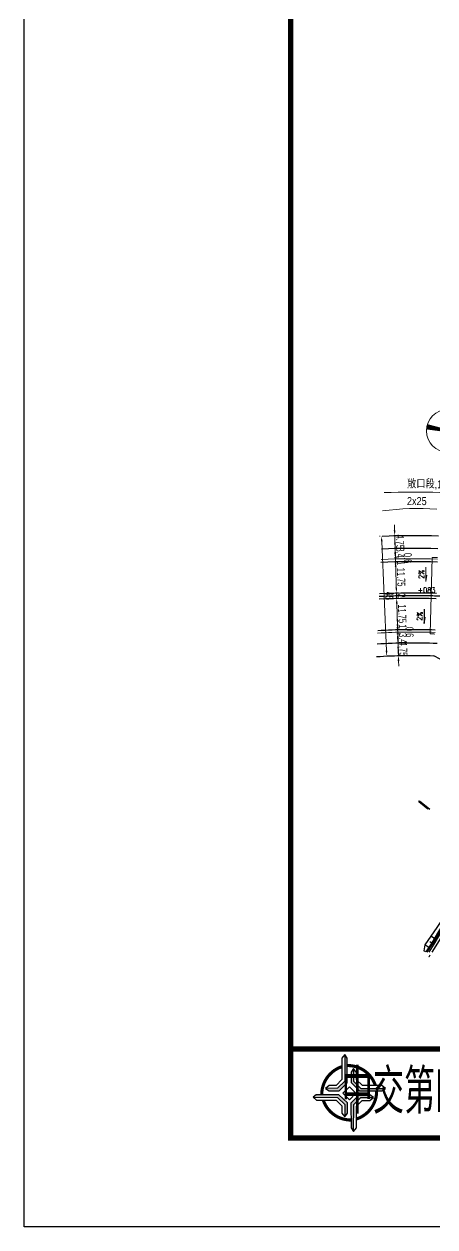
# Model space of a CAD drawing. Extents: x 141823 to 183823, y -39186 to 56515.
# Drawn here: x 141823 to 146450, y -7504 to 6027 of the extents above; entities that cross this region are included whole.
import ezdxf
from ezdxf.enums import TextEntityAlignment as Align

# ---------------------------------------------------------------- set-up
doc = ezdxf.new("R2010")
doc.units = 0
doc.header["$LTSCALE"] = 1000
doc.header["$MEASUREMENT"] = 0
doc.linetypes.add('ACAD_ISO04W100', pattern=[30, 24, -3, 0, -3])
for name, color, linetype in [('0-段落划分', 2, 'Continuous'), ('HIDE_B', 7, 'Continuous'), ('LMBG-数据', 7, 'Continuous'), ('zhix', 5, 'ACAD_ISO04W100'), ('分隔带', 3, 'Continuous'), ('图框', 7, 'Continuous'), ('指北针', 7, 'Continuous'), ('路基边线', 1, 'Continuous'), ('路面边线', 7, 'Continuous')]:
    doc.layers.add(name, color=color, linetype=linetype)
for name, color, linetype, lineweight in [('DIM_SYMB', 3, 'Continuous', 15), ('标注', 4, 'Continuous', 15), ('隧道', 6, 'Continuous', 5)]:
    doc.layers.add(name, color=color, linetype=linetype, lineweight=lineweight)
doc.styles.add('GTF_XW', font='simplex1.shx', dxfattribs={"width": 0.7, "bigfont": 'hztxt.shx'})
doc.styles.get("Standard").update_dxf_attribs({"font": 'hztxt_e.shx', "width": 0.7, "bigfont": 'hztxt.shx'})
doc.dimstyles.get("Standard").update_dxf_attribs({"dimscale": 100, "dimtxt": 3.5, "dimasz": 1, "dimexe": 2.5, "dimexo": 3, "dimgap": 1.5, "dimtad": 1, "dimdec": 0, "dimzin": 0, "dimdsep": 46, "dimtxsty": 'Standard', "dimblk": 'ARCHTICK', "dimcen": 0.09, "dimadec": 0, "dimazin": 0, "dimtfac": 1, "dimtdec": 0, "dimtix": 1, "dimtmove": 2, "dimatfit": 3, "dimldrblk": 'ARCHTICK', "dimfxl": 0, "dimtolj": 1, "dimtzin": 0, "dimarcsym": 0})

# ---------------------------------------------------------------- blocks, each defined once
blk = doc.blocks.new('tb')
at = {"lineweight": -3}
h = blk.add_hatch(color=256, dxfattribs=at)
h.paths.add_polyline_path([(-1.23, -0.13), (-3.78, -0.14), (-4.14, -0.41), (-1.4, -0.44), (-0.56, -1.24), (-0.54, -2.62), (-0.27, -2.2), (-0.26, -1.06)])
h.paths.add_polyline_path([(0.13, -1.08), (0.14, -3.86), (0.41, -4.26), (0.44, -1.24), (1.25, -0.43), (2.66, -0.43), (2.26, -0.16), (1.07, -0.15)])
h.paths.add_polyline_path([(1.08, 0.3), (3.62, 0.3), (4.02, 0.56), (1.25, 0.57), (0.43, 1.39), (0.43, 2.8), (0.16, 2.41), (0.15, 1.24)])
h.paths.add_polyline_path([(-0.28, 1.21), (-0.28, 3.99), (-0.56, 4.39), (-0.57, 1.41), (-1.38, 0.6), (-2.74, 0.56), (-2.33, 0.3), (-1.2, 0.29)])
for p, q in [((-0.56, 4.39), (-0.57, 1.41)), ((0.43, 2.8), (0.43, 1.39)), ((-0.57, 1.41), (-1.38, 0.6)), ((0.43, 1.39), (1.25, 0.57)), ((-1.38, 0.6), (-2.74, 0.56)), ((1.25, 0.57), (4.02, 0.56)), ((-4.14, -0.41), (-1.4, -0.44)), ((-1.4, -0.44), (-0.56, -1.24)), ((-0.56, -1.24), (-0.54, -2.62)), ((0.41, -4.26), (0.44, -1.24)), ((0.44, -1.24), (1.25, -0.43)), ((1.25, -0.43), (2.66, -0.43))]:
    blk.add_line(p, q, dxfattribs=at)
at = {"lineweight": -3, "flags": 128}
for points in [[(-0.9, 3.99), (-0.9, 1.58), (-1.53, 0.91), (-2.34, 0.91), (-2.74, 0.56), (-2.33, 0.3), (-1.2, 0.29), (-0.28, 1.21), (-0.28, 3.99), (-0.56, 4.39)], [(3.62, 0.92), (1.43, 0.92), (0.77, 1.54), (0.77, 2.38), (0.43, 2.8), (0.16, 2.41), (0.15, 1.24), (1.08, 0.3), (3.62, 0.3), (4.02, 0.56)], [(-0.04, 0.77), (0.68, 0.04), (-0.04, -0.69), (-0.77, 0.05)], [(-3.73, -0.76), (-1.54, -0.76), (-0.89, -1.39), (-0.89, -2.21), (-0.54, -2.62), (-0.27, -2.2), (-0.26, -1.06), (-1.23, -0.13), (-3.78, -0.14), (-4.14, -0.41)], [(0.75, -3.85), (0.75, -1.43), (1.4, -0.78), (2.26, -0.78), (2.66, -0.43), (2.26, -0.16), (1.07, -0.15), (0.13, -1.08), (0.14, -3.86), (0.41, -4.26)]]:
    blk.add_lwpolyline(points, close=True, dxfattribs=at)
at = {"lineweight": -3, "const_width": 0.35, "flags": 128}
for points in [[(-0.9, 3.02, 0.324167), (-3.16, -0.14)], [(2.88, 0.92, 0.324403), (-0.24, 3.15)], [(0.75, -2.86, 0.325418), (3.02, 0.26)], [(-2.98, -0.76, 0.322976), (0.14, -2.98)]]:
    blk.add_lwpolyline(points, format="xyb", dxfattribs=at)
blk = doc.blocks.new('LMBG.RZHP..11主线正向')
at = {"layer": 'LMBG-数据', "style": 'GTF_XW', "width": 0.85}
blk.add_attdef('ZRZH', (0.2, -0.2), '', height=0.4, rotation=270, dxfattribs=at)
blk = doc.blocks.new('LMBG.ZXUP..11主线正向')
at = {"layer": 'LMBG-数据', "lineweight": -2}
blk.add_lwpolyline([(-0.54, 0.8), (0.54, 0.8), (0.053, 0.886)], dxfattribs=at)
at = {"layer": 'LMBG-数据', "lineweight": -2, "style": 'GTF_XW', "width": 0.85}
for tag, p in [('ZXCDKD', (0, 1.206)), ('ZXCDPD', (0, 0.468))]:
    blk.add_attdef(tag, text='', height=0.4, rotation=180, dxfattribs=at).set_placement(p, align=Align.MIDDLE)
blk = doc.blocks.new('LMBG.YXDP..11主线正向')
at = {"layer": 'LMBG-数据', "color": 0, "linetype": 'ByBlock', "lineweight": -2}
blk.add_lwpolyline([(-0.541, 0.683), (0.539, 0.683), (0.052, 0.768)], dxfattribs=at)
at = {"layer": 'LMBG-数据', "color": 0, "linetype": 'ByBlock', "lineweight": -2, "style": 'GTF_XW', "width": 0.85}
for tag, p in [('YXCDKD', (-0.007, 1.063)), ('YXCDPD', (-0.011, 0.344))]:
    blk.add_attdef(tag, text='', height=0.4, rotation=180, dxfattribs=at).set_placement(p, align=Align.MIDDLE)
blk = doc.blocks.new('*D32')
at = {"layer": 'Defpoints', "color": 0, "linetype": 'ByBlock'}
for p in [(-9952755.55, 2543620.59), (-9952743.92, 2543622.61), (-9952743.83, 2543621.5)]:
    blk.add_point(p, dxfattribs=at)
at = {"layer": '标注', "linetype": 'ByBlock', "lineweight": -2}
for p, q in [((-9952755.61, 2543621.39), (-9952755.7, 2543622.5)), ((-9952753.64, 2543621.86), (-9952745.92, 2543622.46)), ((-9952743.9, 2543622.3), (-9952743.98, 2543623.41))]:
    blk.add_line(p, q, dxfattribs=at)
at = {"layer": '标注', "linetype": 'ByBlock'}
for points in [[(-9952753.67, 2543622.19), (-9952753.62, 2543621.53), (-9952755.64, 2543621.7)], [(-9952745.94, 2543622.79), (-9952745.89, 2543622.13), (-9952743.92, 2543622.61)]]:
    blk.add_solid(points, dxfattribs=at)
at = {"layer": '标注', "linetype": 'ByBlock', "insert": (-9952749.93, 2543624.05), "char_height": 3, "attachment_point": 5, "rotation": 4.4419}
blk.add_mtext('\\A1;11.75', dxfattribs=at)
blk = doc.blocks.new('_ArchTick')
at = {"color": 0, "linetype": 'ByBlock', "const_width": 0.4}
blk.add_lwpolyline([(-0.5, -0.5), (0.5, 0.5)], dxfattribs=at)
blk = doc.blocks.new('*D33')
at = {"layer": 'Defpoints', "color": 0, "linetype": 'ByBlock'}
for p in [(-9952743.83, 2543621.5), (-9952741.93, 2543622.77), (-9952741.84, 2543621.66)]:
    blk.add_point(p, dxfattribs=at)
at = {"layer": '标注', "linetype": 'ByBlock', "lineweight": -2}
for p, q in [((-9952745.92, 2543622.46), (-9952747.91, 2543622.3)), ((-9952743.9, 2543622.3), (-9952743.98, 2543623.41)), ((-9952743.92, 2543622.61), (-9952741.93, 2543622.77)), ((-9952741.9, 2543622.45), (-9952741.99, 2543623.57)), ((-9952739.93, 2543622.92), (-9952737.94, 2543623.08))]:
    blk.add_line(p, q, dxfattribs=at)
at = {"layer": '标注', "linetype": 'ByBlock'}
for points in [[(-9952745.94, 2543622.79), (-9952745.89, 2543622.13), (-9952743.92, 2543622.61)], [(-9952739.96, 2543623.26), (-9952739.91, 2543622.59), (-9952741.93, 2543622.77)]]:
    blk.add_solid(points, dxfattribs=at)
at = {"layer": '标注', "linetype": 'ByBlock', "insert": (-9952743.07, 2543624.59), "char_height": 3, "attachment_point": 5, "rotation": 4.4419}
blk.add_mtext('\\A1;2', dxfattribs=at)
blk = doc.blocks.new('*D34')
at = {"layer": 'Defpoints', "color": 0, "linetype": 'ByBlock'}
for p in [(-9952741.84, 2543621.66), (-9952730.21, 2543623.68), (-9952730.13, 2543622.57)]:
    blk.add_point(p, dxfattribs=at)
at = {"layer": '标注', "linetype": 'ByBlock', "lineweight": -2}
for p, q in [((-9952730.19, 2543623.36), (-9952730.27, 2543624.48)), ((-9952741.9, 2543622.45), (-9952741.99, 2543623.57)), ((-9952739.93, 2543622.92), (-9952732.21, 2543623.52))]:
    blk.add_line(p, q, dxfattribs=at)
at = {"layer": '标注', "linetype": 'ByBlock'}
for points in [[(-9952739.96, 2543623.26), (-9952739.91, 2543622.59), (-9952741.93, 2543622.77)], [(-9952732.23, 2543623.86), (-9952732.18, 2543623.19), (-9952730.21, 2543623.68)]]:
    blk.add_solid(points, dxfattribs=at)
at = {"layer": '标注', "linetype": 'ByBlock', "insert": (-9952736.22, 2543625.12), "char_height": 3, "attachment_point": 5, "rotation": 4.4419}
blk.add_mtext('\\A1;11.75', dxfattribs=at)
blk = doc.blocks.new('*D35')
at = {"layer": 'Defpoints', "color": 0, "linetype": 'ByBlock'}
for p in [(-9952730.13, 2543622.57), (-9952729.22, 2543623.76), (-9952729.13, 2543622.64)]:
    blk.add_point(p, dxfattribs=at)
at = {"layer": '标注', "linetype": 'ByBlock', "lineweight": -2}
for p, q in [((-9952730.19, 2543623.36), (-9952730.27, 2543624.48)), ((-9952729.19, 2543623.44), (-9952729.28, 2543624.55)), ((-9952732.21, 2543623.52), (-9952734.2, 2543623.37)), ((-9952730.21, 2543623.68), (-9952729.22, 2543623.76)), ((-9952727.22, 2543623.91), (-9952725.23, 2543624.07))]:
    blk.add_line(p, q, dxfattribs=at)
at = {"layer": '标注', "linetype": 'ByBlock'}
for points in [[(-9952732.23, 2543623.86), (-9952732.18, 2543623.19), (-9952730.21, 2543623.68)], [(-9952727.25, 2543624.24), (-9952727.2, 2543623.58), (-9952729.22, 2543623.76)]]:
    blk.add_solid(points, dxfattribs=at)
at = {"layer": '标注', "linetype": 'ByBlock', "insert": (-9952731.47, 2543625.55), "char_height": 3, "attachment_point": 5, "rotation": 4.4419}
blk.add_mtext('\\A1;1', dxfattribs=at)
blk = doc.blocks.new('*D36')
at = {"layer": 'Defpoints', "color": 0, "linetype": 'ByBlock'}
for p in [(-9952729.13, 2543622.64), (-9952728.62, 2543623.8), (-9952728.53, 2543622.69)]:
    blk.add_point(p, dxfattribs=at)
at = {"layer": '标注', "linetype": 'ByBlock', "lineweight": -2}
for p, q in [((-9952729.19, 2543623.44), (-9952729.28, 2543624.55)), ((-9952728.59, 2543623.49), (-9952728.68, 2543624.6)), ((-9952731.21, 2543623.6), (-9952733.2, 2543623.45)), ((-9952729.22, 2543623.76), (-9952728.62, 2543623.8)), ((-9952726.62, 2543623.96), (-9952724.63, 2543624.11))]:
    blk.add_line(p, q, dxfattribs=at)
at = {"layer": '标注', "linetype": 'ByBlock'}
for points in [[(-9952731.24, 2543623.93), (-9952731.18, 2543623.27), (-9952729.22, 2543623.76)], [(-9952726.65, 2543624.29), (-9952726.6, 2543623.63), (-9952728.62, 2543623.8)]]:
    blk.add_solid(points, dxfattribs=at)
at = {"layer": '标注', "linetype": 'ByBlock', "insert": (-9952729.49, 2543628.19), "char_height": 3, "attachment_point": 5, "rotation": 4.4419}
blk.add_mtext('\\A1;0.6', dxfattribs=at)
blk = doc.blocks.new('*D37')
at = {"layer": 'Defpoints', "color": 0, "linetype": 'ByBlock'}
for p in [(-9952756.63, 2543621.63), (-9952756.55, 2543620.51), (-9952755.55, 2543620.59)]:
    blk.add_point(p, dxfattribs=at)
at = {"layer": '标注', "linetype": 'ByBlock', "lineweight": -2}
for p, q in [((-9952758.63, 2543621.47), (-9952760.62, 2543621.32)), ((-9952756.61, 2543621.31), (-9952756.69, 2543622.42)), ((-9952755.64, 2543621.7), (-9952756.63, 2543621.63)), ((-9952755.61, 2543621.39), (-9952755.7, 2543622.5)), ((-9952753.64, 2543621.86), (-9952751.65, 2543622.01))]:
    blk.add_line(p, q, dxfattribs=at)
at = {"layer": '标注', "linetype": 'ByBlock'}
for points in [[(-9952758.65, 2543621.8), (-9952758.6, 2543621.14), (-9952756.63, 2543621.63)], [(-9952753.67, 2543622.19), (-9952753.62, 2543621.53), (-9952755.64, 2543621.7)]]:
    blk.add_solid(points, dxfattribs=at)
at = {"layer": '标注', "linetype": 'ByBlock', "insert": (-9952755.2, 2543623.84), "char_height": 3, "attachment_point": 5, "rotation": 4.4419}
blk.add_mtext('\\A1;1', dxfattribs=at)
blk = doc.blocks.new('*D38')
at = {"layer": 'Defpoints', "color": 0, "linetype": 'ByBlock'}
for p in [(-9952757.23, 2543621.58), (-9952757.14, 2543620.47), (-9952756.55, 2543620.51)]:
    blk.add_point(p, dxfattribs=at)
at = {"layer": '标注', "linetype": 'ByBlock', "lineweight": -2}
for p, q in [((-9952759.23, 2543621.43), (-9952761.22, 2543621.27)), ((-9952757.21, 2543621.27), (-9952757.29, 2543622.38)), ((-9952756.63, 2543621.63), (-9952757.23, 2543621.58)), ((-9952756.61, 2543621.31), (-9952756.69, 2543622.42)), ((-9952754.64, 2543621.78), (-9952752.65, 2543621.94))]:
    blk.add_line(p, q, dxfattribs=at)
at = {"layer": '标注', "linetype": 'ByBlock'}
for points in [[(-9952759.25, 2543621.76), (-9952759.2, 2543621.09), (-9952757.23, 2543621.58)], [(-9952754.66, 2543622.11), (-9952754.61, 2543621.45), (-9952756.63, 2543621.63)]]:
    blk.add_solid(points, dxfattribs=at)
at = {"layer": '标注', "linetype": 'ByBlock', "insert": (-9952757.17, 2543626.24), "char_height": 3, "attachment_point": 5, "rotation": 4.4419}
blk.add_mtext('\\A1;0.6', dxfattribs=at)
blk = doc.blocks.new('*D39')
at = {"layer": 'Defpoints', "color": 0, "linetype": 'ByBlock'}
for p in [(-9952760.62, 2543621.32), (-9952760.53, 2543620.2), (-9952757.14, 2543620.47)]:
    blk.add_point(p, dxfattribs=at)
at = {"layer": '标注', "linetype": 'ByBlock', "lineweight": -2}
for p, q in [((-9952762.61, 2543621.16), (-9952764.61, 2543621.01)), ((-9952760.6, 2543621), (-9952760.68, 2543622.11)), ((-9952757.23, 2543621.58), (-9952760.62, 2543621.32)), ((-9952757.21, 2543621.27), (-9952757.29, 2543622.38)), ((-9952755.24, 2543621.74), (-9952753.24, 2543621.89))]:
    blk.add_line(p, q, dxfattribs=at)
at = {"layer": '标注', "linetype": 'ByBlock'}
for points in [[(-9952762.64, 2543621.49), (-9952762.59, 2543620.83), (-9952760.62, 2543621.32)], [(-9952755.26, 2543622.07), (-9952755.21, 2543621.4), (-9952757.23, 2543621.58)]]:
    blk.add_solid(points, dxfattribs=at)
at = {"layer": '标注', "linetype": 'ByBlock', "insert": (-9952759.07, 2543623.34), "char_height": 3, "attachment_point": 5, "rotation": 4.4419}
blk.add_mtext('\\A1;3.4', dxfattribs=at)
blk = doc.blocks.new('*D40')
at = {"layer": 'Defpoints', "color": 0, "linetype": 'ByBlock'}
for p in [(-9952765.36, 2543620.95), (-9952760.53, 2543620.2), (-9952765.27, 2543619.84)]:
    blk.add_point(p, dxfattribs=at)
at = {"layer": '标注', "linetype": 'ByBlock', "lineweight": -2}
for p, q in [((-9952767.35, 2543620.79), (-9952769.34, 2543620.64)), ((-9952765.33, 2543620.63), (-9952765.42, 2543621.75)), ((-9952760.62, 2543621.32), (-9952765.36, 2543620.95)), ((-9952760.6, 2543621), (-9952760.68, 2543622.11)), ((-9952758.63, 2543621.47), (-9952756.63, 2543621.63))]:
    blk.add_line(p, q, dxfattribs=at)
at = {"layer": '标注', "linetype": 'ByBlock'}
for points in [[(-9952767.38, 2543621.13), (-9952767.32, 2543620.46), (-9952765.36, 2543620.95)], [(-9952758.65, 2543621.8), (-9952758.6, 2543621.14), (-9952760.62, 2543621.32)]]:
    blk.add_solid(points, dxfattribs=at)
at = {"layer": '标注', "linetype": 'ByBlock', "insert": (-9952763.14, 2543623.03), "char_height": 3, "attachment_point": 5, "rotation": 4.4419}
blk.add_mtext('\\A1;4.75', dxfattribs=at)
blk = doc.blocks.new('*D41')
at = {"layer": 'Defpoints', "color": 0, "linetype": 'ByBlock'}
for p in [(-9952728.53, 2543622.69), (-9952725.23, 2543624.07), (-9952725.14, 2543622.95)]:
    blk.add_point(p, dxfattribs=at)
at = {"layer": '标注', "linetype": 'ByBlock', "lineweight": -2}
for p, q in [((-9952728.59, 2543623.49), (-9952728.68, 2543624.6)), ((-9952725.2, 2543623.75), (-9952725.29, 2543624.86)), ((-9952730.61, 2543623.65), (-9952732.61, 2543623.49)), ((-9952728.62, 2543623.8), (-9952725.23, 2543624.07)), ((-9952723.23, 2543624.22), (-9952721.24, 2543624.38))]:
    blk.add_line(p, q, dxfattribs=at)
at = {"layer": '标注', "linetype": 'ByBlock'}
for points in [[(-9952723.26, 2543624.55), (-9952723.21, 2543623.89), (-9952725.23, 2543624.07)], [(-9952730.64, 2543623.98), (-9952730.59, 2543623.32), (-9952728.62, 2543623.8)]]:
    blk.add_solid(points, dxfattribs=at)
at = {"layer": '标注', "linetype": 'ByBlock', "insert": (-9952727.07, 2543625.83), "char_height": 3, "attachment_point": 5, "rotation": 4.4419}
blk.add_mtext('\\A1;3.4', dxfattribs=at)
blk = doc.blocks.new('*D42')
at = {"layer": 'Defpoints', "color": 0, "linetype": 'ByBlock'}
for p in [(-9952725.14, 2543622.95), (-9952720.49, 2543624.43), (-9952720.41, 2543623.32)]:
    blk.add_point(p, dxfattribs=at)
at = {"layer": '标注', "linetype": 'ByBlock', "lineweight": -2}
for p, q in [((-9952725.2, 2543623.75), (-9952725.29, 2543624.86)), ((-9952720.47, 2543624.12), (-9952720.55, 2543625.23)), ((-9952718.5, 2543624.59), (-9952716.5, 2543624.74)), ((-9952727.22, 2543623.91), (-9952729.22, 2543623.76)), ((-9952725.23, 2543624.07), (-9952720.49, 2543624.43))]:
    blk.add_line(p, q, dxfattribs=at)
at = {"layer": '标注', "linetype": 'ByBlock'}
for points in [[(-9952718.52, 2543624.92), (-9952718.47, 2543624.26), (-9952720.49, 2543624.43)], [(-9952727.25, 2543624.24), (-9952727.2, 2543623.58), (-9952725.23, 2543624.07)]]:
    blk.add_solid(points, dxfattribs=at)
at = {"layer": '标注', "linetype": 'ByBlock', "insert": (-9952723.01, 2543626.14), "char_height": 3, "attachment_point": 5, "rotation": 4.4419}
blk.add_mtext('\\A1;4.75', dxfattribs=at)
blk = doc.blocks.new('*D43')
at = {"layer": 'Defpoints', "color": 0, "linetype": 'ByBlock'}
for p in [(-9952720.15, 2543620.33), (-9952720.13, 2543620.08), (-9952764.97, 2543616.25)]:
    blk.add_point(p, dxfattribs=at)
at = {"layer": '标注', "linetype": 'ByBlock', "lineweight": -2}
for p, q in [((-9952764.9, 2543615.45), (-9952764.87, 2543615.2)), ((-9952762.95, 2543616.18), (-9952722.12, 2543619.9)), ((-9952720.08, 2543619.53), (-9952720.06, 2543619.28))]:
    blk.add_line(p, q, dxfattribs=at)
at = {"layer": '标注', "linetype": 'ByBlock'}
for points in [[(-9952722.15, 2543620.23), (-9952722.09, 2543619.56), (-9952720.13, 2543620.08)], [(-9952762.98, 2543616.51), (-9952762.92, 2543615.85), (-9952764.94, 2543616)]]:
    blk.add_solid(points, dxfattribs=at)
at = {"layer": '标注', "linetype": 'ByBlock', "insert": (-9952742.71, 2543619.93), "char_height": 3, "attachment_point": 5, "rotation": 5.1993}
blk.add_mtext('\\A1;45', dxfattribs=at)
blk = doc.blocks.new('ac')
at = {"layer": '指北针', "linetype": 'Continuous'}
blk.add_hatch(color=256, dxfattribs=at).paths.add_polyline_path([(-9952663.49, 2543638.21), (-9952663.49, 2543638.93), (-9952666.45, 2543634.98), (-9952666.09, 2543634.7)])
at = {"layer": '0-段落划分', "color": 2, "linetype": 'Continuous'}
for p, q in [((-9952615.17, 2543642.97), (-9952615.94, 2543641.55)), ((-9952613.42, 2543642.01), (-9952613.84, 2543641.27)), ((-9952611.69, 2543641), (-9952612.57, 2543639.48)), ((-9952609.96, 2543640), (-9952610.41, 2543639.21))]:
    blk.add_line(p, q, dxfattribs=at)
at = {"layer": '0-段落划分', "color": 2, "linetype": 'Continuous', "flags": 128}
for points in [[(-9952666.43, 2543671.98), (-9952664.76, 2543670.87), (-9952661.31, 2543668.83), (-9952657.87, 2543666.8), (-9952654.42, 2543664.77), (-9952651.03, 2543662.75), (-9952647.59, 2543660.69), (-9952644.15, 2543658.63), (-9952640.71, 2543656.58), (-9952637.28, 2543654.52), (-9952633.87, 2543652.46), (-9952629.66, 2543649.91), (-9952626.22, 2543647.82), (-9952622.78, 2543645.73), (-9952619.36, 2543643.65), (-9952615.94, 2543641.55), (-9952612.57, 2543639.48), (-9952610.41, 2543639.21)], [(-9952630.79, 2543651.9), (-9952626.52, 2543649.33), (-9952622.2, 2543646.84), (-9952617.83, 2543644.42), (-9952613.45, 2543642.03), (-9952609.96, 2543640)], [(-9952630.64, 2543652.16), (-9952626.36, 2543649.59), (-9952622.04, 2543647.09), (-9952617.67, 2543644.68), (-9952613.29, 2543642.28), (-9952609.97, 2543640.36)], [(-9952630.64, 2543652.16), (-9952626.36, 2543649.59), (-9952622.04, 2543647.09), (-9952617.67, 2543644.68), (-9952613.29, 2543642.28), (-9952609.97, 2543640.36)], [(-9952630.33, 2543652.67), (-9952626.05, 2543650.1), (-9952621.73, 2543647.6), (-9952617.36, 2543645.19), (-9952612.98, 2543642.79), (-9952609.97, 2543641.05)], [(-9952630.33, 2543652.67), (-9952626.05, 2543650.1), (-9952621.73, 2543647.6), (-9952617.36, 2543645.19), (-9952612.98, 2543642.79), (-9952609.97, 2543641.05)], [(-9952629.81, 2543653.53), (-9952625.53, 2543650.96), (-9952621.21, 2543648.46), (-9952616.84, 2543646.04), (-9952612.45, 2543643.64), (-9952609.97, 2543642.21)], [(-9952608.87, 2543641.57), (-9952608.13, 2543641.14), (-9952608.13, 2543641.14)]]:
    blk.add_lwpolyline(points, dxfattribs=at)
at = {"layer": 'zhix', "flags": 128}
blk.add_lwpolyline([(-9952742.37, 2543616.24, -0.021398), (-9952743.57, 2543637.6), (-9952743.58, 2543638.6), (-9952743.59, 2543639.6), (-9952743.59, 2543640.6), (-9952743.59, 2543641.6), (-9952743.58, 2543642.6), (-9952743.58, 2543643.6), (-9952743.57, 2543644.6), (-9952743.55, 2543645.6), (-9952743.53, 2543646.6), (-9952743.51, 2543647.6), (-9952743.48, 2543648.6), (-9952743.46, 2543649.6), (-9952743.42, 2543650.6), (-9952743.39, 2543651.6), (-9952743.35, 2543652.59), (-9952743.31, 2543653.59), (-9952743.26, 2543654.59), (-9952743.21, 2543655.59), (-9952743.16, 2543656.59), (-9952743.11, 2543657.59), (-9952743.05, 2543658.59), (-9952742.99, 2543659.59), (-9952742.93, 2543660.58), (-9952742.87, 2543661.58), (-9952742.8, 2543662.58), (-9952742.73, 2543663.58), (-9952742.66, 2543664.57), (-9952742.58, 2543665.57), (-9952742.51, 2543666.57), (-9952742.43, 2543667.57), (-9952742.34, 2543668.56), (-9952742.26, 2543669.56), (-9952742.17, 2543670.55), (-9952742.08, 2543671.55), (-9952741.99, 2543672.55), (-9952741.9, 2543673.54), (-9952741.81, 2543674.54), (-9952741.71, 2543675.53), (-9952741.61, 2543676.53), (-9952741.51, 2543677.52), (-9952741.41, 2543678.52), (-9952741.31, 2543679.51), (-9952741.2, 2543680.51), (-9952741.1, 2543681.5), (-9952740.99, 2543682.5), (-9952740.88, 2543683.49), (-9952740.77, 2543684.48), (-9952740.66, 2543685.48), (-9952740.54, 2543686.47), (-9952740.43, 2543687.46), (-9952740.31, 2543688.46), (-9952740.2, 2543689.45), (-9952740.08, 2543690.44), (-9952739.96, 2543691.44), (-9952739.84, 2543692.43), (-9952739.72, 2543693.42), (-9952739.6, 2543694.42), (-9952739.48, 2543695.41), (-9952739.36, 2543696.4), (-9952739.23, 2543697.39), (-9952739.11, 2543698.38), (-9952738.99, 2543699.38), (-9952738.86, 2543700.37), (-9952738.74, 2543701.36), (-9952738.61, 2543702.35), (-9952738.48, 2543703.35), (-9952738.36, 2543704.34), (-9952738.23, 2543705.33), (-9952738.11, 2543706.32), (-9952737.98, 2543707.31), (-9952712.84, 2543904.76)], format="xyb", dxfattribs=at)
at = {"layer": '分隔带', "flags": 128}
for points in [[(-9952743.37, 2543616.24, -0.0213), (-9952744.57, 2543637.59)], [(-9952741.36, 2543616.24, -0.021497), (-9952742.57, 2543637.61)], [(-9952760.2, 2543616.24, -0.019769), (-9952761.32, 2543637.38)], [(-9952724.52, 2543616.24, -0.02423), (-9952725.83, 2543638.7)]]:
    blk.add_lwpolyline(points, format="xyb", dxfattribs=at)
at = {"layer": '指北针', "linetype": 'Continuous'}
for p, q in [((-9952666.45, 2543634.98), (-9952663.49, 2543638.93)), ((-9952663.49, 2543638.21), (-9952666.09, 2543634.7)), ((-9952666.09, 2543634.7), (-9952666.45, 2543634.98))]:
    blk.add_line(p, q, dxfattribs=at)
at = {"layer": '标注', "linetype": 'ByBlock', "flags": 128}
blk.add_lwpolyline([(-9952781.28, 2543616.24, -0.018103), (-9952782.31, 2543637.12)], format="xyb", dxfattribs=at)
at = {"layer": '标注'}
blk.add_arc((-9952687.37, 2543633), 88.67, 177.9104, 191.0953, dxfattribs=at)
at = {"layer": '路基边线', "flags": 128}
blk.add_lwpolyline([(-9952693.73, 2543696.08), (-9952721.07, 2543637.67)], dxfattribs=at)
for points in [[(-9952764.97, 2543616.24, -0.01937), (-9952766.06, 2543637.32)], [(-9952719.74, 2543616.24, -0.023606), (-9952721.07, 2543637.67)]]:
    blk.add_lwpolyline(points, format="xyb", dxfattribs=at)
at = {"layer": '路面边线', "flags": 128}
for points in [[(-9952755.18, 2543616.24, -0.020206), (-9952756.32, 2543637.44)], [(-9952729.55, 2543616.24, -0.02272), (-9952730.82, 2543637.76)]]:
    blk.add_lwpolyline(points, format="xyb", dxfattribs=at)
at = {"layer": '隧道'}
blk.add_line((-9952757.88, 2543635.34), (-9952729.19, 2543635.95), dxfattribs=at)
at = {"layer": '隧道', "flags": 128}
for points in [[(-9952756.18, 2543616.24, -0.020117), (-9952757.32, 2543637.43)], [(-9952728.54, 2543616.24, -0.02283), (-9952729.82, 2543637.77)], [(-9952757.88, 2543635.34, -0.001964), (-9952757.92, 2543637.42)], [(-9952729.19, 2543635.95, -0.001936), (-9952729.22, 2543637.78)]]:
    blk.add_lwpolyline(points, format="xyb", dxfattribs=at)
at = {"layer": 'LMBG-数据', "color": 0, "linetype": 'ByBlock', "lineweight": -2}
ref = blk.add_blockref('LMBG.ZXUP..11主线正向', (-9952751.2, 2543629.3), dxfattribs=dict(at, xscale=5, yscale=5, zscale=5, rotation=2.588399523583562))
ref.add_attrib('ZXCDPD', '2%', dxfattribs={"lineweight": -2, "height": 2, "rotation": 182.5884, "style": 'GTF_XW', "width": 0.85}).set_placement((-9952751.31, 2543631.63), align=Align.MIDDLE)
at = {"layer": 'LMBG-数据', "xscale": 5, "yscale": 5, "zscale": 5, "rotation": 182.5883995235836}
blk.add_blockref('LMBG.RZHP..11主线正向', (-9952743.33, 2543629.65), dxfattribs=at).add_auto_attribs({'ZRZH': '+083'})
at = {"layer": 'LMBG-数据'}
ref = blk.add_blockref('LMBG.YXDP..11主线正向', (-9952735.47, 2543630.01), dxfattribs=dict(at, xscale=5, yscale=5, zscale=5, rotation=2.588399523583562))
ref.add_attrib('YXCDPD', '2%', dxfattribs={"color": 0, "linetype": 'ByBlock', "lineweight": -2, "height": 2, "rotation": 182.5884, "style": 'GTF_XW', "width": 0.85}).set_placement((-9952735.6, 2543631.72), align=Align.MIDDLE)
at = {"layer": '标注', "color": 7, "width": 0.85}
for s, p in [('敞口段,175m', (-9952783.33, 2543624.75)), ('2x25', (-9952777.02, 2543624.99))]:
    blk.add_text(s, height=3, rotation=92.5495, dxfattribs=at).set_placement(p)
at = {"layer": '标注', "linetype": 'ByBlock'}
for base, p1, p2, angle, picture, middle in [((-9952728.62, 2543623.8), (-9952729.13, 2543622.64), (-9952728.53, 2543622.69), 4.4419, '*D36', (-9952729.49, 2543628.19)), ((-9952757.23, 2543621.58), (-9952756.55, 2543620.51), (-9952757.14, 2543620.47), 184.4419, '*D38', (-9952757.17, 2543626.24)), ((-9952756.63, 2543621.63), (-9952755.55, 2543620.59), (-9952756.55, 2543620.51), 184.4419, '*D37', (-9952755.2, 2543623.84)), ((-9952729.22, 2543623.76), (-9952730.13, 2543622.57), (-9952729.13, 2543622.64), 4.4419, '*D35', (-9952731.47, 2543625.55))]:
    dim = blk.add_linear_dim(base=base, p1=p1, p2=p2, angle=angle, dimstyle='Standard', dxfattribs=at)
    dim.commit()
    dim.dimension.update_dxf_attribs({"geometry": picture, "text_midpoint": middle, "dimtype": 129})
for p1, p2, distance, picture, middle in [((-9952760.53, 2543620.2), (-9952765.27, 2543619.84), -1.12, '*D40', (-9952763.14, 2543623.03)), ((-9952757.14, 2543620.47), (-9952760.53, 2543620.2), -1.12, '*D39', (-9952759.07, 2543623.34)), ((-9952755.55, 2543620.59), (-9952743.83, 2543621.5), 1.12, '*D32', (-9952749.93, 2543624.05)), ((-9952743.83, 2543621.5), (-9952741.84, 2543621.66), 1.12, '*D33', (-9952743.07, 2543624.59)), ((-9952741.84, 2543621.66), (-9952730.13, 2543622.57), 1.12, '*D34', (-9952736.22, 2543625.12)), ((-9952728.53, 2543622.69), (-9952725.14, 2543622.95), 1.12, '*D41', (-9952727.07, 2543625.83)), ((-9952725.14, 2543622.95), (-9952720.41, 2543623.32), 1.12, '*D42', (-9952723.01, 2543626.14)), ((-9952764.97, 2543616.25), (-9952720.15, 2543620.33), -0.25, '*D43', (-9952742.71, 2543619.93))]:
    dim = blk.add_aligned_dim(p1=p1, p2=p2, distance=distance, dimstyle='Standard', dxfattribs=at)
    dim.commit()
    dim.dimension.update_dxf_attribs({"geometry": picture, "text_midpoint": middle})
blk = doc.blocks.new('zx')
at = {"layer": 'DIM_SYMB'}
blk.add_lwpolyline([(184672, -23519, 60, 0, 0), (185143, -23612, 0, 0, 0)], format="xyseb", dxfattribs=at)
blk.add_circle((184908, -23565), 240, dxfattribs=at)
at = {"layer": '标注', "linetype": 'ByBlock', "xscale": 29.99999999999998, "yscale": 29.99999999999998, "zscale": 29.99999999999998, "rotation": 267.2929497497675}
blk.add_blockref('ac', (-90141045, -294670499), dxfattribs=at)

msp = doc.modelspace()

# ---------------------------------------------------------------- linework, layer by layer
at = {"layer": 'HIDE_B', "flags": 128}
msp.add_lwpolyline([(144823.3, -5504.3), (144823.3, -5504.3), (144823.3, -5504.3), (144823.3, 21195.7), (144823.3, 21195.7), (144823.3, 21195.7), (182823.3, 21195.7), (182823.3, 21195.7), (182823.3, 21195.7), (182823.3, 21195.7), (182823.3, 21195.7), (182823.3, 21195.7), (182823.3, -5504.3), (182823.3, -5504.3), (144823.3, -5504.3)], close=True, dxfattribs=at)
at = {"layer": '图框', "linetype": 'Continuous'}
msp.add_lwpolyline([(141823.3, 22195.7), (183823.3, 22195.7), (183823.3, -7504.3), (141823.3, -7504.3)], close=True, dxfattribs=at)
at = {"layer": '图框', "linetype": 'Continuous', "const_width": 60}
for points in [[(182823.3, 21195.7), (144823.3, 21195.7), (144823.3, -6504.3), (182823.3, -6504.3), (182823.3, 21195.7)], [(144823.3, -5504.3), (182823.3, -5504.3)]]:
    msp.add_lwpolyline(points, dxfattribs=at)

# ---------------------------------------------------------------- block references
msp.add_blockref('zx', (-38315, 25015.9))
at = {"lineweight": -3, "xscale": 100, "yscale": 100, "zscale": 100}
msp.add_blockref('tb', (145490.7, -6003.8), dxfattribs=at)

# ---------------------------------------------------------------- texts
at = {"layer": '图框', "width": 0.7}
msp.add_text('中交第四航务工程勘察设计院有限公司', height=500, dxfattribs=at).set_placement((148376.2, -5979.5), align=Align.MIDDLE_CENTER)

doc.saveas('drawing.dxf')
